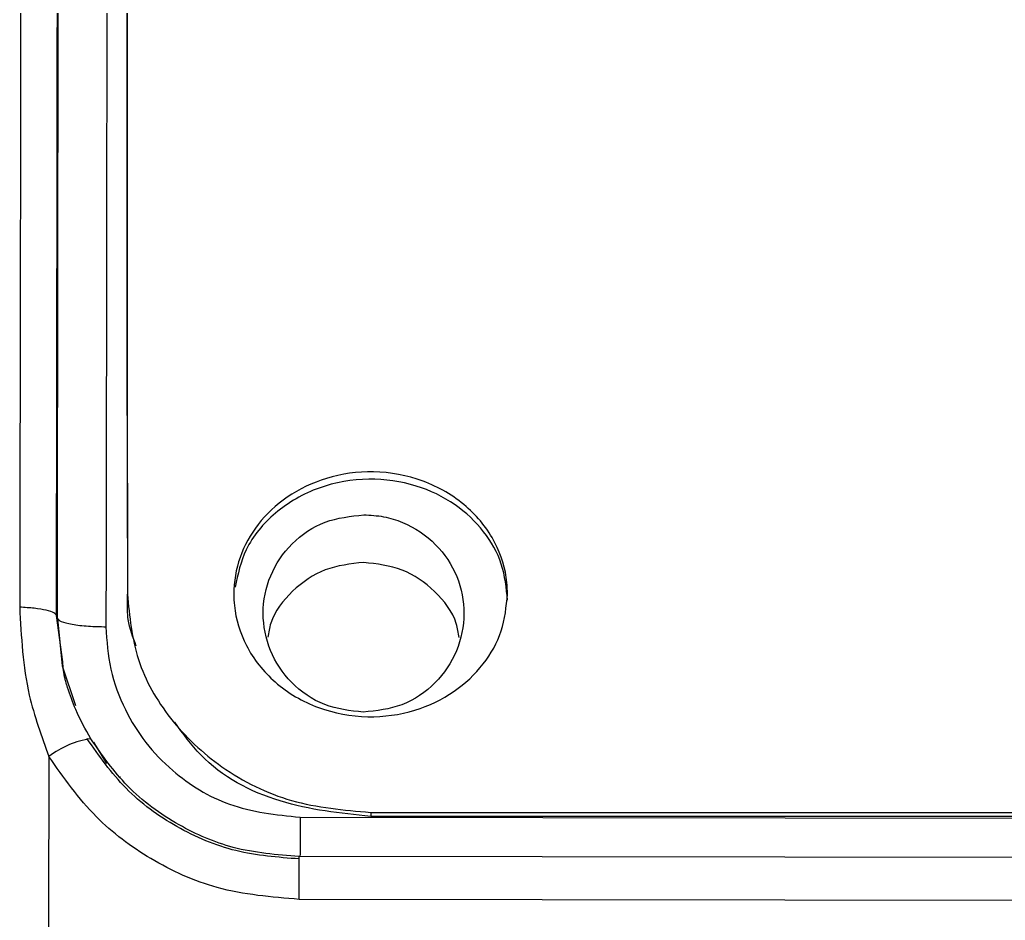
# Model space of a CAD drawing. Header units: millimetres. Extents: x 2028 to 4172, y 863 to 2379.
# Drawn here: x 2522.61 to 2538.81, y 2155 to 2169.81 of the extents above; entities that cross this region are included whole.
import ezdxf

# ---------------------------------------------------------------- set-up
doc = ezdxf.new("R2010")
doc.units = ezdxf.units.MM

msp = doc.modelspace()

# ---------------------------------------------------------------- linework, layer by layer
at = {"color": 7, "linetype": 'Continuous', "lineweight": 25}
for p, q in [((2524.376, 2160.264), (2524.376, 2160.365)), ((2523.211, 2160.014), (2523.225, 2159.965)), ((2523.314, 2159.251), (2523.211, 2160.014)), ((2523.225, 2159.965), (2523.303, 2159.185)), ((2523.303, 2159.185), (2523.524, 2158.534)), ((2523.817, 2157.931), (2524.033, 2157.581)), ((2524.258, 2157.34), (2524.258, 2157.368)), ((2527.215, 2156.696), (2563.952, 2156.645)), ((2528.376, 2156.777), (2564.144, 2156.778)), ((2528.376, 2156.777), (2528.376, 2156.709)), ((2564.045, 2156.709), (2528.376, 2156.709)), ((2527.202, 2156.05), (2527.199, 2156.05)), ((2562.586, 2156.004), (2527.202, 2156.053)), ((2560.025, 2155.3), (2527.202, 2155.346))]:
    msp.add_line(p, q, dxfattribs=at)
at = {"color": 7, "linetype": 'Continuous', "lineweight": 25, "flags": 128}
for points in [[(2523.087, 2157.693), (2523.076, 2152.244), (2523.064, 2146.766), (2523.052, 2141.286), (2523.04, 2135.83), (2523.029, 2130.426), (2523.017, 2125.1), (2523.006, 2119.878), (2522.995, 2114.788)], [(2527.215, 2156.696), (2527.215, 2156.549), (2527.215, 2156.41), (2527.215, 2156.286), (2527.215, 2156.18), (2527.215, 2156.097), (2527.214, 2156.053)], [(2527.202, 2155.346), (2527.202, 2155.497), (2527.202, 2155.638), (2527.202, 2155.765), (2527.202, 2155.873), (2527.202, 2155.959), (2527.202, 2156.018), (2527.202, 2156.049), (2527.202, 2156.053)]]:
    msp.add_lwpolyline(points, dxfattribs=at)
at = {"color": 7, "linetype": 'Continuous', "lineweight": 25}
msp.add_arc((2523.976, 2156.56), 1.44, 98.0719, 128.1126, dxfattribs=at)
for points, knots in [([(2524.375, 2225.165), (2524.375, 2225.061), (2524.375, 2224.54), (2524.375, 2223.173), (2524.375, 2221.013), (2524.375, 2218.395), (2524.375, 2215.932), (2524.375, 2212.425), (2524.375, 2209.282), (2524.375, 2204.967), (2524.375, 2200.28), (2524.375, 2195.147), (2524.375, 2189.724), (2524.375, 2185.165), (2524.375, 2179.243), (2524.375, 2174.337), (2524.375, 2167.658), (2524.375, 2163.365), (2524.376, 2160.364)], [0, 0, 0, 0, 0.020124, 0.100733, 0.181328, 0.221587, 0.302184, 0.342442, 0.423039, 0.463298, 0.543894, 0.624491, 0.664749, 0.745346, 0.785604, 0.8662, 0.906458, 1, 1, 1, 1]), ([(2522.706, 2224.217), (2522.706, 2224.245), (2522.706, 2224.334), (2522.705, 2223.347), (2522.702, 2221.334), (2522.698, 2218.272), (2522.692, 2214.884), (2522.687, 2211.546), (2522.683, 2208.476), (2522.677, 2204.833), (2522.67, 2200.562), (2522.663, 2195.917), (2522.655, 2190.97), (2522.647, 2185.799), (2522.638, 2180.115), (2522.628, 2173.918), (2522.618, 2167.234), (2522.61, 2162.544), (2522.606, 2160.15)], [0, 0, 0, 0, 0.039342, 0.122943, 0.206183, 0.289063, 0.371582, 0.416612, 0.465601, 0.518547, 0.575452, 0.636313, 0.690059, 0.746552, 0.805793, 0.867782, 0.932518, 1, 1, 1, 1]), ([(2523.211, 2160.014), (2523.216, 2163.313), (2523.225, 2169.912), (2523.238, 2179.342), (2523.25, 2188.222), (2523.261, 2196.38), (2523.271, 2203.68), (2523.279, 2209.998), (2523.286, 2215.22), (2523.291, 2219.277), (2523.294, 2222.025), (2523.295, 2223.471), (2523.295, 2223.448), (2523.295, 2223.439)], [0, 0, 0, 0, 0.094309, 0.188619, 0.282928, 0.377238, 0.471547, 0.565857, 0.660166, 0.754475, 0.848785, 0.943094, 1, 1, 1, 1]), ([(2523.225, 2159.965), (2523.229, 2162.351), (2523.235, 2167.058), (2523.244, 2173.807), (2523.253, 2180.149), (2523.261, 2186.045), (2523.268, 2191.475), (2523.276, 2197.208), (2523.284, 2202.977), (2523.291, 2208.457), (2523.297, 2212.924), (2523.301, 2216.447), (2523.304, 2219.109), (2523.307, 2221.012), (2523.308, 2222.231), (2523.309, 2222.948), (2523.308, 2222.979), (2523.308, 2222.993)], [0, 0, 0, 0, 0.06854, 0.13522, 0.200041, 0.263001, 0.324101, 0.38334, 0.468684, 0.549845, 0.626823, 0.699617, 0.768227, 0.832652, 0.892892, 0.948946, 1, 1, 1, 1]), ([(2524.106, 2222.24), (2524.106, 2222.252), (2524.107, 2222.364), (2524.107, 2222.011), (2524.106, 2221.441), (2524.106, 2220.895), (2524.105, 2220.22), (2524.104, 2219.412), (2524.103, 2218.473), (2524.101, 2217.401), (2524.099, 2215.691), (2524.096, 2213.005), (2524.091, 2208.855), (2524.084, 2203.639), (2524.077, 2198.032), (2524.069, 2192.355), (2524.062, 2186.888), (2524.054, 2180.875), (2524.044, 2174.327), (2524.035, 2167.285), (2524.028, 2162.342), (2524.024, 2159.828)], [0, 0, 0, 0, 0.008365, 0.077995, 0.107986, 0.138061, 0.168221, 0.198465, 0.228793, 0.259205, 0.289702, 0.358895, 0.433683, 0.514064, 0.600037, 0.66048, 0.723411, 0.788828, 0.856732, 0.927123, 1, 1, 1, 1]), ([(2524.376, 2161.284), (2524.376, 2161.59), (2524.375, 2164.489), (2524.375, 2169.915), (2524.375, 2176.133), (2524.375, 2182.168), (2524.375, 2186.798), (2524.375, 2190.609), (2524.375, 2192.052), (2524.375, 2192.449)], [0, 0, 0, 0, 0.027476, 0.259697, 0.491874, 0.607849, 0.840033, 0.956008, 1, 1, 1, 1]), ([(2530.626, 2160.364), (2530.605, 2160.158), (2530.564, 2159.746), (2530.242, 2159.187), (2529.753, 2158.727), (2529.094, 2158.414), (2528.313, 2158.306), (2527.5, 2158.456), (2526.788, 2158.87), (2526.303, 2159.476), (2526.141, 2160.011), (2526.115, 2160.506), (2526.197, 2160.981), (2526.507, 2161.539), (2526.999, 2161.997), (2527.657, 2162.309), (2528.438, 2162.416), (2529.251, 2162.266), (2529.963, 2161.855), (2530.446, 2161.253), (2530.614, 2160.718), (2530.623, 2160.427), (2530.626, 2160.364)], [0, 0, 0, 0, 0.0462758, 0.0927179, 0.1417121, 0.1951856, 0.2536832, 0.3152623, 0.3769162, 0.4343748, 0.4858184, 0.4999945, 0.5462457, 0.5926943, 0.6417948, 0.6951523, 0.7535088, 0.8153875, 0.8768489, 0.9341452, 0.9857242, 1, 1, 1, 1]), ([(2530.626, 2160.263), (2530.605, 2160.465), (2530.565, 2160.869), (2530.248, 2161.418), (2529.767, 2161.872), (2529.112, 2162.184), (2528.332, 2162.297), (2527.511, 2162.153), (2526.797, 2161.744), (2526.295, 2161.154), (2526.193, 2160.691), (2526.146, 2160.481)], [0, 0, 0, 0, 0.094451, 0.189257, 0.289702, 0.400146, 0.521769, 0.650671, 0.779907, 0.899666, 1, 1, 1, 1]), ([(2528.255, 2158.423), (2528.038, 2158.448), (2527.6, 2158.499), (2527.051, 2158.883), (2526.692, 2159.421), (2526.567, 2160.051), (2526.693, 2160.682), (2527.058, 2161.219), (2527.609, 2161.596), (2528.046, 2161.644), (2528.262, 2161.668)], [0, 0, 0, 0, 0.1258291, 0.2535561, 0.3764248, 0.4989128, 0.6236721, 0.747541, 0.8747163, 1, 1, 1, 1]), ([(2528.262, 2161.668), (2528.372, 2161.662), (2528.59, 2161.65), (2529.01, 2161.517), (2529.469, 2161.213), (2529.828, 2160.669), (2529.95, 2160.043), (2529.823, 2159.414), (2529.46, 2158.877), (2528.91, 2158.496), (2528.472, 2158.447), (2528.255, 2158.423)], [0, 0, 0, 0, 0.063647, 0.126728, 0.254765, 0.378014, 0.500896, 0.623844, 0.746999, 0.874414, 1, 1, 1, 1]), ([(2528.261, 2160.885), (2528.044, 2160.861), (2527.61, 2160.813), (2527.073, 2160.436), (2526.744, 2160.021), (2526.699, 2159.732), (2526.687, 2159.654)], [0, 0, 0, 0, 0.296568, 0.593137, 0.889705, 1, 1, 1, 1]), ([(2529.829, 2159.649), (2529.817, 2159.727), (2529.773, 2160.015), (2529.447, 2160.431), (2528.911, 2160.811), (2528.477, 2160.86), (2528.261, 2160.885)], [0, 0, 0, 0, 0.109464, 0.406309, 0.703155, 1, 1, 1, 1]), ([(2524.376, 2160.364), (2524.412, 2159.999), (2524.485, 2159.268), (2525.056, 2158.271), (2525.923, 2157.459), (2527.07, 2156.889), (2527.936, 2156.815), (2528.376, 2156.777)], [0, 0, 0, 0, 0.18467, 0.369999, 0.565857, 0.779451, 1, 1, 1, 1]), ([(2524.523, 2159.507), (2524.468, 2159.652), (2524.376, 2159.897), (2524.376, 2160.157), (2524.376, 2160.263)], [0, 0, 0, 0, 0.593259, 1, 1, 1, 1]), ([(2522.606, 2160.15), (2522.631, 2159.662), (2522.675, 2158.821), (2522.965, 2158.027), (2523.087, 2157.693)], [0, 0, 0, 0, 0.578809, 1, 1, 1, 1]), ([(2523.211, 2160.014), (2523.202, 2160.029), (2523.182, 2160.059), (2523.052, 2160.1), (2522.856, 2160.133), (2522.688, 2160.144), (2522.606, 2160.15)], [0, 0, 0, 0, 0.236435, 0.490512, 0.749718, 1, 1, 1, 1]), ([(2523.225, 2159.965), (2523.24, 2159.948), (2523.27, 2159.912), (2523.457, 2159.866), (2523.722, 2159.834), (2523.926, 2159.83), (2524.024, 2159.828)], [0, 0, 0, 0, 0.241134, 0.500716, 0.759899, 1, 1, 1, 1]), ([(2524.024, 2159.828), (2524.039, 2159.594), (2524.069, 2159.124), (2524.313, 2158.478), (2524.662, 2157.913), (2525.21, 2157.345), (2526.059, 2156.819), (2526.82, 2156.738), (2527.215, 2156.696)], [0, 0, 0, 0, 0.143067, 0.286609, 0.415374, 0.544382, 0.763169, 1, 1, 1, 1]), ([(2523.774, 2157.986), (2523.687, 2158.143), (2523.538, 2158.415), (2523.421, 2158.739), (2523.37, 2158.906), (2523.357, 2158.951), (2523.354, 2158.965), (2523.327, 2159.061), (2523.321, 2159.157), (2523.314, 2159.251)], [0, 0, 0, 0, 0.397048, 0.683244, 0.759352, 0.780646, 0.787103, 0.790766, 1, 1, 1, 1]), ([(2528.376, 2156.709), (2527.875, 2156.762), (2526.873, 2156.867), (2525.716, 2157.473), (2525.29, 2158.071), (2525.157, 2158.258)], [0, 0, 0, 0, 0.4067081, 0.8144852, 1, 1, 1, 1]), ([(2527.202, 2156.011), (2526.851, 2156.038), (2526.149, 2156.091), (2525.171, 2156.509), (2524.312, 2157.134), (2523.911, 2157.706), (2523.711, 2157.992)], [0, 0, 0, 0, 0.250073, 0.500024, 0.749959, 1, 1, 1, 1]), ([(2527.199, 2156.05), (2526.833, 2156.079), (2526.145, 2156.135), (2525.178, 2156.556), (2524.355, 2157.158), (2523.962, 2157.717), (2523.774, 2157.986)], [0, 0, 0, 0, 0.266066, 0.500454, 0.760276, 1, 1, 1, 1]), ([(2527.202, 2155.346), (2526.746, 2155.384), (2525.891, 2155.455), (2524.758, 2155.972), (2523.788, 2156.693), (2523.329, 2157.347), (2523.087, 2157.693)], [0, 0, 0, 0, 0.274724, 0.515626, 0.744394, 1, 1, 1, 1])]:
    msp.add_open_spline(points, degree=3, knots=knots, dxfattribs=at)

doc.saveas('drawing.dxf')
